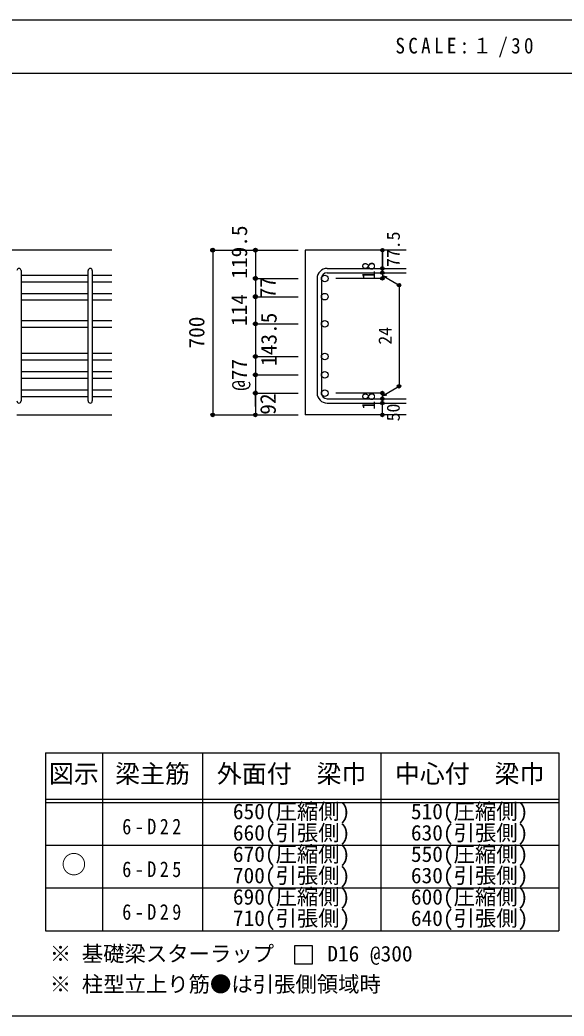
# Model space of a CAD drawing. Units: millimetres at full size, sheet at 1:30, with parts at other scales. Extents: x -5973 to 5954, y -4195 to 4201.
# Drawn here: x 1340 to 3633, y 3 to 4201 of the extents above; entities that cross this region are included whole.
import ezdxf
from ezdxf.enums import TextEntityAlignment as Align

# ---------------------------------------------------------------- set-up
doc = ezdxf.new("R2010")
doc.units = ezdxf.units.MM
doc.header["$LTSCALE"] = 30
doc.header["$PDMODE"] = 32
doc.header["$PDSIZE"] = 15
for name, color, linetype in [('0-1_躯体線', 2, 'Continuous'), ('0-5_基礎梁筋', 7, 'Continuous'), ('0-6_スタラップ筋', 7, 'Continuous'), ('0-D_寸法', 4, 'Continuous'), ('6-7_文字', 7, 'Continuous'), ('6-E_枠', 7, 'Continuous'), ('F-0_枠', 6, 'Continuous')]:
    doc.layers.add(name, color=color, linetype=linetype)
doc.styles.add('ＭＳ ゴシック', font='')
doc.styles.get('ＭＳ ゴシック').set_extended_font_data('MS Gothic')

msp = doc.modelspace()

# ---------------------------------------------------------------- linework, layer by layer
at = {"layer": '0-1_躯体線'}
for p, q in [((1727.44, 3231.03), (-222.56, 3231.03)), ((2967.44, 3231.03), (2542.44, 3231.03)), ((2542.44, 3231.03), (2542.44, 2536.53)), ((1327.44, 2536.53), (1727.44, 2536.53)), ((2967.44, 2536.53), (2542.44, 2536.53))]:
    msp.add_line(p, q, dxfattribs=at)
at = {"layer": '0-5_基礎梁筋'}
for p, q in [((1345.44, 3125.83), (1627.44, 3125.83)), ((1645.44, 3125.83), (1727.44, 3125.83)), ((1345.44, 3097.83), (1627.44, 3097.83)), ((1645.44, 3097.83), (1727.44, 3097.83)), ((1345.44, 3048.83), (1627.44, 3048.83)), ((1645.44, 3048.83), (1727.44, 3048.83)), ((1345.44, 3020.83), (1627.44, 3020.83)), ((1645.44, 3020.83), (1727.44, 3020.83)), ((1345.44, 2934.53), (1627.44, 2934.53)), ((1345.44, 2906.53), (1627.44, 2906.53)), ((1645.44, 2934.53), (1727.44, 2934.53)), ((1645.44, 2906.53), (1727.44, 2906.53)), ((1345.44, 2796.53), (1627.44, 2796.53)), ((1645.44, 2796.53), (1727.44, 2796.53)), ((1345.44, 2768.53), (1627.44, 2768.53)), ((1645.44, 2768.53), (1727.44, 2768.53)), ((1345.44, 2719.53), (1627.44, 2719.53)), ((1345.44, 2691.53), (1627.44, 2691.53)), ((1645.44, 2719.53), (1727.44, 2719.53)), ((1645.44, 2691.53), (1727.44, 2691.53)), ((1345.44, 2642.53), (1627.44, 2642.53)), ((1345.44, 2614.53), (1627.44, 2614.53)), ((1645.44, 2642.53), (1727.44, 2642.53)), ((1645.44, 2614.53), (1727.44, 2614.53))]:
    msp.add_line(p, q, dxfattribs=at)
at = {"layer": '0-5_基礎梁筋', "color": 3}
for centre in [(2624.44, 3111.83), (2624.44, 3034.83), (2624.44, 2920.53), (2624.44, 2782.53), (2624.44, 2705.53), (2624.44, 2628.53)]:
    msp.add_circle(centre, 14, dxfattribs=at)
at = {"layer": '0-6_スタラップ筋'}
for p, q in [((2634.44, 3153.83), (2967.44, 3153.83)), ((1345.44, 3144.83), (1345.44, 2595.53)), ((1627.44, 2595.53), (1627.44, 3144.83)), ((1645.44, 3144.83), (1645.44, 2595.53)), ((2592.44, 3111.83), (2592.44, 2628.53)), ((2610.44, 3111.83), (2610.44, 2628.53)), ((2634.44, 3135.83), (2967.44, 3135.83)), ((2634.44, 2604.53), (2967.44, 2604.53)), ((2634.44, 2586.53), (2967.44, 2586.53))]:
    msp.add_line(p, q, dxfattribs=at)
for centre, radius, start, end in [((1336.44, 3144.83), 9, 0, 180), ((1636.44, 3144.83), 9, 0, 180), ((2634.44, 3111.83), 42, 90, 180), ((2634.44, 3111.83), 24, 90, 180), ((2634.44, 2628.53), 42, 180, 270), ((2634.44, 2628.53), 24, 180, 270), ((1336.44, 2595.53), 9, 180, 0), ((1636.44, 2595.53), 9, 180, 0)]:
    msp.add_arc(centre, radius, start, end, dxfattribs=at)
at = {"layer": '0-D_寸法'}
for p, q in [((2152.44, 3231.03), (2332.44, 3231.03)), ((2152.44, 3231.03), (2332.44, 3231.03)), ((2152.44, 3231.03), (2152.44, 2536.53)), ((2332.44, 3231.03), (2512.44, 3231.03)), ((2332.44, 3231.03), (2512.44, 3231.03)), ((2332.44, 3231.03), (2332.44, 2536.53)), ((2867.44, 3153.83), (2867.44, 3231.03)), ((2867.44, 3231.03), (2867.44, 3153.83)), ((2867.44, 3135.83), (2867.44, 3153.83)), ((2332.44, 3111.83), (2512.44, 3111.83)), ((2332.44, 3111.83), (2512.44, 3111.83)), ((2867.44, 3111.83), (2671.35, 3111.83)), ((2867.44, 3135.83), (2867.44, 3111.83)), ((2867.44, 3123.83), (2937.5, 3083.39)), ((2867.44, 3123.83), (2886.76, 3118.66)), ((2937.5, 3083.39), (2937.5, 2656.98)), ((2332.44, 3034.83), (2512.44, 3034.83)), ((2332.44, 3034.83), (2512.44, 3034.83)), ((2332.44, 2920.53), (2512.44, 2920.53)), ((2332.44, 2782.53), (2512.44, 2782.53)), ((2332.44, 2705.53), (2512.44, 2705.53)), ((2867.44, 2616.53), (2937.5, 2656.98)), ((2332.44, 2628.53), (2512.44, 2628.53)), ((2332.44, 2572.57), (2332.44, 2628.53)), ((2867.44, 2628.53), (2671.35, 2628.53)), ((2867.44, 2604.53), (2867.44, 2628.53)), ((2867.44, 2616.53), (2886.76, 2621.71)), ((2867.44, 2586.53), (2867.44, 2604.53)), ((2867.44, 2536.53), (2867.44, 2586.53)), ((2152.44, 2536.53), (2332.44, 2536.53)), ((2332.44, 2536.53), (2512.44, 2536.53))]:
    msp.add_line(p, q, dxfattribs=at)
for centre, radius in [((2152.44, 3231.03), 8), ((2152.44, 3231.03), 7.2), ((2152.44, 3231.03), 6.4), ((2152.44, 3231.03), 5.6), ((2152.44, 3231.03), 4.8), ((2152.44, 3231.03), 4), ((2152.44, 3231.03), 3.2), ((2152.44, 3231.03), 2.4), ((2152.44, 3231.03), 1.6), ((2332.44, 3231.03), 8), ((2332.44, 3231.03), 7.2), ((2332.44, 3231.03), 6.4), ((2332.44, 3231.03), 5.6), ((2332.44, 3231.03), 4.8), ((2332.44, 3231.03), 4), ((2332.44, 3231.03), 3.2), ((2332.44, 3231.03), 2.4), ((2332.44, 3231.03), 1.6), ((2867.44, 3231.03), 4), ((2867.44, 3231.03), 3.6), ((2867.44, 3231.03), 3.2), ((2867.44, 3231.03), 2.8), ((2867.44, 3231.03), 2.4), ((2867.44, 3231.03), 2), ((2867.44, 3231.03), 1.6), ((2152.44, 3231.03), 0.8), ((2332.44, 3231.03), 0.8), ((2867.44, 3231.03), 1.2), ((2867.44, 3231.03), 0.8), ((2867.44, 3231.03), 0.4), ((2867.44, 3153.83), 4), ((2867.44, 3153.83), 3.6), ((2867.44, 3153.83), 3.2), ((2867.44, 3153.83), 2.8), ((2867.44, 3153.83), 2.4), ((2867.44, 3153.83), 2), ((2867.44, 3153.83), 1.6), ((2867.44, 3153.83), 1.2), ((2867.44, 3153.83), 0.8), ((2867.44, 3153.83), 0.4), ((2332.44, 3111.83), 8), ((2332.44, 3111.83), 7.2), ((2332.44, 3111.83), 6.4), ((2332.44, 3111.83), 5.6), ((2332.44, 3111.83), 4.8), ((2332.44, 3111.83), 4), ((2332.44, 3111.83), 3.2), ((2332.44, 3111.83), 2.4), ((2332.44, 3111.83), 1.6), ((2332.44, 3111.83), 0.8), ((2867.44, 3135.83), 4), ((2867.44, 3111.83), 4), ((2867.44, 3135.83), 3.6), ((2867.44, 3111.83), 3.6), ((2867.44, 3135.83), 3.2), ((2867.44, 3111.83), 3.2), ((2867.44, 3135.83), 2.8), ((2867.44, 3111.83), 2.8), ((2867.44, 3135.83), 2.4), ((2867.44, 3111.83), 2.4), ((2867.44, 3135.83), 2), ((2867.44, 3111.83), 2), ((2867.44, 3135.83), 1.6), ((2867.44, 3111.83), 1.6), ((2867.44, 3135.83), 1.2), ((2867.44, 3111.83), 1.2), ((2867.44, 3135.83), 0.8), ((2867.44, 3111.83), 0.8), ((2867.44, 3135.83), 0.4), ((2867.44, 3111.83), 0.4), ((2937.5, 3083.39), 4), ((2937.5, 3083.39), 3.6), ((2937.5, 3083.39), 3.2), ((2937.5, 3083.39), 2.8), ((2937.5, 3083.39), 2.4), ((2937.5, 3083.39), 2), ((2937.5, 3083.39), 1.6), ((2937.5, 3083.39), 1.2), ((2937.5, 3083.39), 0.8), ((2937.5, 3083.39), 0.4), ((2332.44, 3034.83), 8), ((2332.44, 3034.83), 7.2), ((2332.44, 3034.83), 6.4), ((2332.44, 3034.83), 5.6), ((2332.44, 3034.83), 4.8), ((2332.44, 3034.83), 4), ((2332.44, 3034.83), 3.2), ((2332.44, 3034.83), 2.4), ((2332.44, 3034.83), 1.6), ((2332.44, 3034.83), 0.8), ((2332.44, 2920.53), 8), ((2332.44, 2920.53), 7.2), ((2332.44, 2920.53), 6.4), ((2332.44, 2920.53), 5.6), ((2332.44, 2920.53), 4.8), ((2332.44, 2920.53), 4), ((2332.44, 2920.53), 3.2), ((2332.44, 2920.53), 2.4), ((2332.44, 2920.53), 1.6), ((2332.44, 2920.53), 0.8), ((2332.44, 2782.53), 8), ((2332.44, 2782.53), 7.2), ((2332.44, 2782.53), 6.4), ((2332.44, 2782.53), 5.6), ((2332.44, 2782.53), 4.8), ((2332.44, 2782.53), 4), ((2332.44, 2782.53), 3.2), ((2332.44, 2782.53), 2.4), ((2332.44, 2782.53), 1.6), ((2332.44, 2782.53), 0.8), ((2332.44, 2705.53), 8), ((2332.44, 2705.53), 7.2), ((2332.44, 2705.53), 6.4), ((2332.44, 2705.53), 5.6), ((2332.44, 2705.53), 4.8), ((2332.44, 2705.53), 4), ((2332.44, 2705.53), 3.2), ((2332.44, 2705.53), 2.4), ((2332.44, 2705.53), 1.6), ((2332.44, 2705.53), 0.8), ((2937.5, 2656.98), 4), ((2937.5, 2656.98), 3.6), ((2937.5, 2656.98), 3.2), ((2937.5, 2656.98), 2.8), ((2937.5, 2656.98), 2.4), ((2937.5, 2656.98), 2), ((2937.5, 2656.98), 1.6), ((2937.5, 2656.98), 1.2), ((2937.5, 2656.98), 0.8), ((2937.5, 2656.98), 0.4), ((2332.44, 2628.53), 8), ((2332.44, 2628.53), 7.2), ((2332.44, 2628.53), 6.4), ((2332.44, 2628.53), 5.6), ((2332.44, 2628.53), 4.8), ((2332.44, 2628.53), 4), ((2332.44, 2628.53), 3.2), ((2332.44, 2628.53), 2.4), ((2332.44, 2628.53), 1.6), ((2332.44, 2628.53), 0.8), ((2867.44, 2628.53), 4), ((2867.44, 2604.53), 4), ((2867.44, 2628.53), 3.6), ((2867.44, 2604.53), 3.6), ((2867.44, 2628.53), 3.2), ((2867.44, 2604.53), 3.2), ((2867.44, 2628.53), 2.8), ((2867.44, 2604.53), 2.8), ((2867.44, 2628.53), 2.4), ((2867.44, 2604.53), 2.4), ((2867.44, 2628.53), 2), ((2867.44, 2604.53), 2), ((2867.44, 2628.53), 1.6), ((2867.44, 2604.53), 1.6), ((2867.44, 2628.53), 1.2), ((2867.44, 2604.53), 1.2), ((2867.44, 2628.53), 0.8), ((2867.44, 2604.53), 0.8), ((2867.44, 2628.53), 0.4), ((2867.44, 2604.53), 0.4), ((2867.44, 2586.53), 4), ((2867.44, 2586.53), 3.6), ((2867.44, 2586.53), 3.2), ((2867.44, 2586.53), 2.8), ((2867.44, 2586.53), 2.4), ((2867.44, 2586.53), 2), ((2867.44, 2586.53), 1.6), ((2867.44, 2586.53), 1.2), ((2867.44, 2586.53), 0.8), ((2867.44, 2586.53), 0.4), ((2152.44, 2536.53), 7.2), ((2152.44, 2536.53), 6.4), ((2152.44, 2536.53), 5.6), ((2152.44, 2536.53), 4.8), ((2152.44, 2536.53), 4), ((2152.44, 2536.53), 3.2), ((2152.44, 2536.53), 2.4), ((2152.44, 2536.53), 1.6), ((2152.44, 2536.53), 0.8), ((2332.44, 2536.53), 7.2), ((2332.44, 2536.53), 6.4), ((2332.44, 2536.53), 5.6), ((2332.44, 2536.53), 4.8), ((2332.44, 2536.53), 4), ((2332.44, 2536.53), 3.2), ((2332.44, 2536.53), 2.4), ((2332.44, 2536.53), 1.6), ((2332.44, 2536.53), 0.8), ((2867.44, 2536.53), 4), ((2867.44, 2536.53), 3.6), ((2867.44, 2536.53), 3.2), ((2867.44, 2536.53), 2.8), ((2867.44, 2536.53), 2.4), ((2867.44, 2536.53), 2), ((2867.44, 2536.53), 1.6), ((2867.44, 2536.53), 1.2), ((2867.44, 2536.53), 0.8), ((2867.44, 2536.53), 0.4)]:
    msp.add_circle(centre, radius, dxfattribs=at)
at = {"layer": '0-D_寸法', "color": 7}
for p in [(2152.44, 3231.03), (2152.44, 3231.03), (2332.44, 3231.03), (2867.44, 3231.03), (2867.44, 3153.83), (2332.44, 3111.83), (2867.44, 3135.83), (2867.44, 3111.83), (2937.5, 3083.39), (2332.44, 3034.83), (2332.44, 2920.53), (2332.44, 2920.53), (2332.44, 2782.53), (2332.44, 2782.53), (2332.44, 2705.53), (2332.44, 2705.53), (2937.5, 2656.98), (2332.44, 2628.53), (2332.44, 2628.53), (2867.44, 2628.53), (2867.44, 2628.53), (2867.44, 2604.53), (2867.44, 2586.53), (2152.44, 2536.53), (2152.44, 2536.53), (2332.44, 2536.53), (2867.44, 2536.53)]:
    msp.add_point(p, dxfattribs=at)
at = {"layer": '6-7_文字'}
msp.add_lwpolyline([(2497.68, 223.5), (2572.68, 223.5), (2572.68, 298.5), (2497.68, 298.5)], close=True, dxfattribs=at)
at = {"layer": '6-E_枠', "color": 3}
for p, q in [((1447.71, 1112.77), (1447.71, 362.77)), ((1447.71, 1112.77), (3610.24, 1112.77)), ((3610.24, 1112.77), (3610.24, 362.77)), ((1447.71, 362.77), (3610.24, 362.77))]:
    msp.add_line(p, q, dxfattribs=at)
at = {"layer": '6-E_枠'}
for p, q in [((1687.71, 1112.77), (1687.71, 362.77)), ((2110.24, 1112.77), (2110.24, 362.77)), ((2860.24, 1112.77), (2860.24, 362.77)), ((1447.71, 917.77), (3610.24, 917.77)), ((1447.71, 902.77), (3610.24, 902.77)), ((1447.71, 722.77), (3610.24, 722.77)), ((1447.71, 542.77), (3610.24, 542.77))]:
    msp.add_line(p, q, dxfattribs=at)
at = {"layer": 'F-0_枠'}
msp.add_line((-5972.88, 4201.15), (5954.1, 4201.15), dxfattribs=at)
at = {"layer": 'F-0_枠', "color": 2}
for p, q in [((-5972.88, 3976.15), (3723.6, 3976.15)), ((3723.6, 2.95), (-5972.88, 2.95))]:
    msp.add_line(p, q, dxfattribs=at)

# ---------------------------------------------------------------- texts
at = {"layer": '0-D_寸法', "style": 'ＭＳ ゴシック'}
for s, height, p in [('119.5', 65.98, (2317.44, 3110.53)), ('77.5', 54.99, (2957.44, 3159.83)), ('18', 54.99, (2852.44, 3107.33)), ('77', 65.98, (2437.37, 3027.65)), ('114', 65.98, (2316.88, 2911.23)), ('700', 65.98, (2137.44, 2816.28)), ('143.5', 65.98, (2441.78, 2743)), ('24', 54.99, (2922.5, 2832.68)), ('@77', 65.98, (2317.44, 2638.03)), ('92', 65.98, (2438.12, 2537.24)), ('18', 54.99, (2852.44, 2558.03)), ('50', 54.99, (2957.08, 2509.31))]:
    msp.add_text(s, height=height, rotation=90, dxfattribs=at).set_placement(p, align=Align.BOTTOM_LEFT)
at = {"layer": '6-7_文字', "color": 2, "style": 'ＭＳ ゴシック'}
for s, p in [('図示', (1462.71, 962.77)), ('梁主筋', (1741.48, 962.77)), ('外面付\u3000梁巾', (2170.24, 962.77)), ('中心付\u3000梁巾', (2920.24, 962.77)), ('○', (1515.21, 580.27))]:
    msp.add_text(s, height=76.98, dxfattribs=at).set_placement(p, align=Align.BOTTOM_LEFT)
at = {"layer": '6-7_文字', "style": 'ＭＳ ゴシック'}
for s, p in [('650(圧縮側)', (2237.74, 812.77)), ('510(圧縮側)', (2987.74, 812.77)), ('660(引張側)', (2237.74, 722.77)), ('630(引張側)', (2987.74, 722.77)), ('670(圧縮側)', (2237.74, 632.77)), ('550(圧縮側)', (2987.74, 632.77)), ('700(引張側)', (2237.74, 542.77)), ('630(引張側)', (2987.74, 542.77)), ('690(圧縮側)', (2237.74, 452.77)), ('600(圧縮側)', (2987.74, 452.77)), ('710(引張側)', (2237.74, 362.77)), ('640(引張側)', (2987.74, 362.77)), ('※ 基礎梁スターラップ     D16 @300', (1466.27, 213.19)), ('※ 柱型立上り筋●は引張側領域時', (1466.27, 84.68))]:
    msp.add_text(s, height=65.98, dxfattribs=at).set_placement(p, align=Align.BOTTOM_LEFT)
at = {"layer": '6-7_文字', "color": 2, "insert": (2922.26, 4043.65), "char_height": 65.98, "attachment_point": 7, "style": 'ＭＳ ゴシック'}
msp.add_mtext('\\T1.34;\\W0.9;SCALE:１/30', dxfattribs=at)
at = {"layer": '6-7_文字', "char_height": 65.98, "attachment_point": 7, "style": 'ＭＳ ゴシック'}
for s, insert in [('\\T1.38;\\W0.85;6-D22', (1771.48, 767.77)), ('\\T1.38;\\W0.85;6-D25', (1771.48, 587.77)), ('\\T1.38;\\W0.85;6-D29', (1771.48, 407.77))]:
    msp.add_mtext(s, dxfattribs=dict(at, insert=insert))

doc.saveas('drawing.dxf')
